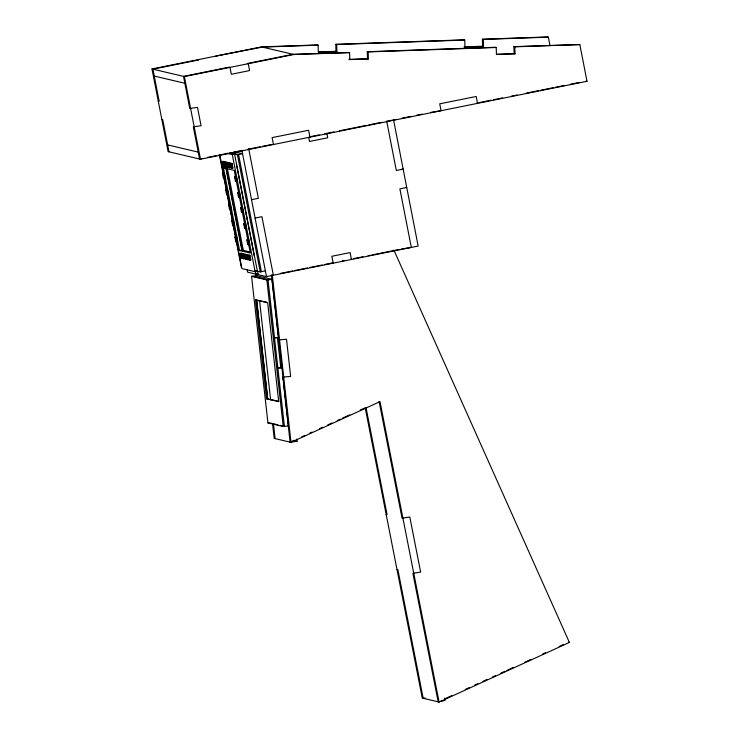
<?xml version="1.0" encoding="UTF-8"?>
<svg xmlns="http://www.w3.org/2000/svg" width="739" height="739" viewBox="0 0 739 739"><rect width="100%" height="100%" fill="white"/><g stroke="black" fill="none" stroke-linecap="round" stroke-linejoin="round"><path stroke-width="1.11" d="M283.462 382.774L290.104 442.134L294.288 440.222M301.614 436.869L304.754 435.437M309.992 433.036L312.089 432.084M319.414 428.731L322.555 427.29M327.793 424.897L331.987 422.976M337.215 420.583L340.356 419.142M342.453 418.191L349.778 414.838M360.253 410.043L364.438 408.131M272.552 423.558L274.206 438.403L291 442.347L380.003 401.637L439.077 702.05L569.399 642.431L394.053 250.438L393.148 250.225M444.435 698.974L451.732 695.639M465.284 689.441L469.459 687.529M474.669 685.145L477.791 683.714M483.01 681.33L487.177 679.418M492.396 677.035L495.518 675.603M500.728 673.22L504.903 671.317M506.991 670.356L513.245 667.502M524.708 662.255L530.962 659.391M542.435 654.144L545.567 652.713M559.118 646.514L563.284 644.602M425.137 697.912L423.188 698.309L397.905 569.76L397 569.547M513.91 46.622L514.806 46.834L515.018 53.855L514.122 53.642L513.91 46.622L579.847 44.571L586.997 81.29L200.491 159.227L168.104 151.606L152.003 68.958L261.458 46.89L317.197 44.95L318.103 45.162L318.315 52.183L336.892 51.536L336.679 44.516L335.783 44.303L335.996 51.324L336.892 51.536M152.003 68.958L184.39 76.579L293.845 54.51L349.584 52.571L349.796 59.591L368.382 58.944L368.17 51.924L367.274 51.712L367.486 58.732L368.382 58.944M201.83 158.562L199.585 159.014L193.332 126.877L201.073 125.713L197.489 107.34L189.747 108.504L183.494 76.366L229.099 67.166L229.995 67.378L231.335 74.27L249.579 70.593L248.239 63.702L247.343 63.489L292.949 54.298L349.584 52.571M207.447 157.425L216.425 155.615M218.67 155.162L227.649 153.352M233.265 152.225L242.244 150.414M247.861 149.278L260.211 146.793M262.456 146.34L271.435 144.53M310.168 136.715L319.211 134.895M324.864 133.75L333.908 131.93M339.561 130.794L366.692 125.325M368.946 124.863L381.379 122.36M387.033 121.224L396.076 119.395M401.73 118.258L410.773 116.429M416.417 115.293L422.071 114.157M431.114 112.328L441.054 110.721L439.714 103.829L476.202 96.476L477.542 103.358L476.646 103.155M478.9 102.693L491.315 100.19M493.569 99.737L502.594 97.917M511.619 96.098L517.263 94.961M526.288 93.142L538.703 90.638M540.957 90.186L553.372 87.682M555.626 87.22L564.661 85.401M570.296 84.264L579.33 82.445M226.818 153.287L232.314 154.58L234.596 154.118L257.412 271.241L255.131 271.693L241.93 268.59L236.665 241.561M229.099 152.825L237.441 154.793L242.577 153.758L234.799 151.929M222.042 161.545L223.778 161.453L224.674 166.044L223.538 166.275L222.938 166.136L222.042 161.545L223.778 161.453M224.139 162.035L225.885 161.952L226.771 166.543L225.635 166.774L225.035 166.635L224.139 162.035L225.885 161.952M227.132 167.125L228.878 167.032L227.132 167.125L226.236 162.534L227.982 162.441L229.081 167.587L229.681 167.725L230.827 167.494L229.931 162.903L228.185 162.996L229.931 162.903M226.236 162.534L227.982 162.441M230.291 163.485L232.028 163.393L232.924 167.993L231.787 168.224L231.187 168.076L230.291 163.485L232.028 163.393M222.938 166.136L224.674 166.044M225.035 166.635L226.771 166.543M248.581 243.981L250.345 253.043L239.556 250.503L223.446 167.836L224.97 167.522M229.081 167.587L230.827 167.494M231.187 168.076L232.924 167.993M222.596 173.97L224.333 173.877L225.229 178.468L224.093 178.699L223.492 178.561L222.596 173.97L224.333 173.877M234.549 176.778L236.295 176.695L237.191 181.286L236.046 181.517L235.445 181.378L234.549 176.778L236.295 176.695M235.445 181.378L237.191 181.286M225.728 190.043L227.464 189.951L228.36 194.542L227.224 194.773L226.624 194.634L225.728 190.043L227.464 189.951M226.624 194.634L228.36 194.542M237.681 192.851L239.427 192.768L240.323 197.359L239.177 197.59L238.577 197.452L237.681 192.851L239.427 192.768M238.577 197.452L240.323 197.359M251.519 199.687L258.354 198.311L248.729 148.881M228.637 204.971L230.374 204.879L231.27 209.47L230.125 209.7L229.524 209.562L228.637 204.971L230.374 204.879M240.591 207.779L242.337 207.696L243.223 212.287L242.087 212.518L241.487 212.379L240.591 207.779L242.337 207.696M241.487 212.379L243.223 212.287M231.769 221.044L233.506 220.952L234.402 225.543L233.256 225.774L232.656 225.635L231.769 221.044L233.506 220.952M255.094 218.06L261.939 216.675L273.347 275.231M232.656 225.635L234.402 225.543M243.722 223.862L245.468 223.769L246.355 228.36L245.219 228.591L244.618 228.453L243.722 223.862L245.468 223.769M244.618 228.453L246.355 228.36M234.9 237.117L236.637 237.025L237.533 241.625L236.388 241.847L235.787 241.708L234.9 237.117L236.637 237.025M235.787 241.708L237.533 241.625M246.854 239.935L248.6 239.842L249.486 244.433L248.35 244.664L247.75 244.526L246.854 239.935L248.6 239.842M247.75 244.526L249.486 244.433M239.556 250.503L241.838 250.041L250.475 252.073M239.944 253.468L241.69 253.375L242.586 257.966L241.441 258.197L240.84 258.059L239.944 253.468L241.69 253.375M242.05 253.957L243.787 253.874L244.683 258.465L243.537 258.696L242.946 258.548L242.05 253.957L243.787 253.874M246.78 258.955L245.043 259.047L244.147 254.456L245.884 254.364L246.992 259.509L247.593 259.648L248.729 259.417L247.833 254.826L246.096 254.909L247.833 254.826M244.147 254.456L245.884 254.364M248.193 255.408L249.939 255.315L250.826 259.906L249.69 260.137L249.089 259.999L248.193 255.408L249.939 255.315M240.84 258.059L242.586 257.966M242.946 258.548L244.683 258.465M246.992 259.509L248.729 259.417M249.089 259.999L250.826 259.906M255.214 270.714L260.257 271.906L265.384 270.871M257.809 273.716L255.86 274.114L255.278 271.158M280.349 273.43L292.773 270.927M295.027 270.474L307.452 267.961M309.715 267.509L322.139 265.005M324.393 264.553L333.169 262.714M342.194 260.895L344.448 260.442M353.464 258.622L362.969 256.775M368.124 255.666L370.378 255.214M372.003 254.946L399.106 249.486M401.369 249.025L411.3 247.417L399.891 188.861L406.736 187.484L405.831 187.272M247.168 269.92L247.611 272.164L266.502 276.617L418.145 246.041L393.527 119.69M251.565 276.349L256.756 275.739L272.054 279.342L288.432 425.886L283.24 426.495L267.943 422.902L251.565 276.349L266.862 279.952L272.054 279.342M255.518 299.923L267.657 302.787L278.705 401.647L266.567 398.792L255.518 299.923L266.603 302.131M274.28 337.575L277.402 337.631L280.783 367.865L279.582 367.588M274.511 337.963L278.557 337.492M277.652 367.81L280.737 367.449M277.892 368.207L281.938 367.736M266.567 398.792L278.76 401.259M267.943 422.902L269.098 422.763M290.104 442.134L297.032 441.322L296.773 439.04M335.783 44.303L463.843 39.851L464.739 40.063L464.951 47.093L483.537 46.446L483.324 39.416L482.419 39.213L482.632 46.234L483.537 46.446M482.419 39.213L547.46 36.95L548.356 37.162L549.871 44.95M318.103 45.162L262.354 47.093L215.853 56.081M336.679 44.516L464.739 40.063M483.324 39.416L548.356 37.162M318.509 51.933L335.996 51.324M482.632 46.234L464.055 46.88L464.951 47.093M367.274 51.712L495.324 47.268L496.229 47.481L496.442 54.501L515.018 53.855M368.17 51.924L496.229 47.481M514.806 46.834L579.847 44.571M367.486 58.732L348.9 59.379L349.796 59.591M496.636 54.252L514.122 53.642M586.092 81.078L586.997 81.29M261.458 46.89L293.845 54.51M197.609 59.757L198.514 59.97L152.908 69.17L159.162 101.308L158.266 101.095M154.248 76.052L184.833 83.258M402.256 168.898L403.152 169.111L396.316 170.487L386.691 121.067M161.841 119.469L162.737 119.672L169 151.818M230.808 152.733L238.586 154.562L261.394 271.675M167.661 144.927L198.246 152.123M223.446 167.836L234.245 170.376L235.565 177.166M350.545 259.278L351.441 259.491L350.101 252.599L331.857 256.276L333.197 263.167L332.301 262.955M252.72 276.21L268.017 279.813L284.395 426.366L280.026 425.331M270.188 423.022L277.836 424.823M294.889 440.823L297.032 441.322M386.174 514.455L387.07 514.667L366.091 408.002M568.503 642.219L569.399 642.431M439.077 702.05L422.283 698.096L365.195 407.789M444.573 698.189L445.017 700.443L438.181 701.838L412.898 573.288L420.639 572.106L409.803 517.014L402.062 518.196L379.098 401.425M326.971 133.842L327.737 137.777L309.493 141.463L308.726 137.519M309.946 137.158L308.597 130.267L272.118 137.62L273.458 144.511M241.893 150.266L266.502 276.617M237.441 154.793L260.257 271.906M257.486 270.742L258.253 274.677M236.462 164.418L254.355 256.304M232.314 154.58L255.131 271.693M236.055 178.385L236.406 180.224M238.826 192.63L239.187 194.459M241.736 207.548L242.272 210.31M244.868 223.631L245.219 225.46M236.231 180.565L238.66 193.027M239.316 196.417L241.524 207.742M242.41 212.278L244.831 224.73M245.496 228.129L247.925 240.581M235.15 176.926L236.046 181.517M238.281 192.999L239.177 197.59M241.191 207.927L242.087 212.518M244.323 224L245.219 228.591M247.454 240.073L248.35 244.664M231.612 164.178L232.323 167.845M249.339 255.177L249.69 257.015M230.891 163.624L231.787 168.224M248.794 255.546L249.69 260.137M247.232 254.678L247.593 256.516M228.785 163.134L229.681 167.725M246.697 255.057L247.593 259.648M227.917 165.056L228.277 166.894M245.644 256.063L246.004 257.902M226.836 162.672L227.732 167.263M244.748 254.595L245.644 259.186M227.279 167.984L243.454 251.02M225.82 164.566L226.18 166.404M226.162 167.91L242.318 250.835M224.739 162.183L225.635 166.774M225.949 168.501L241.838 250.041M242.651 254.096L243.537 258.696M241.09 253.237L241.45 255.075M222.642 161.684L223.538 166.275M240.544 253.606L241.441 258.197M226.864 189.812L227.584 193.489M230.134 206.578L230.485 208.407M232.905 220.813L233.441 223.566M236.037 236.886L236.397 238.725M219.779 154.857L223.511 173.998M224.388 178.505L226.577 189.766M227.455 194.265L229.653 205.525M230.531 210.033L232.72 221.294M233.376 224.674L235.787 237.062M219.428 154.848L235.445 237.053M235.492 237.256L241.367 267.463M184.39 76.579L200.491 159.227M272.294 274.991L291 442.347M271.398 274.779L278.668 339.848L286.492 339.247L290.658 376.465L282.825 377.066L283.213 380.493M266.862 279.952L283.24 426.495M256.655 273.532L256.913 275.813M273.448 423.77L275.102 438.606M259.518 300.385L270.613 399.707M255.759 273.319L256.008 275.601M256.673 299.794L267.721 398.654M256.488 299.507L267.601 398.894"/></g></svg>
